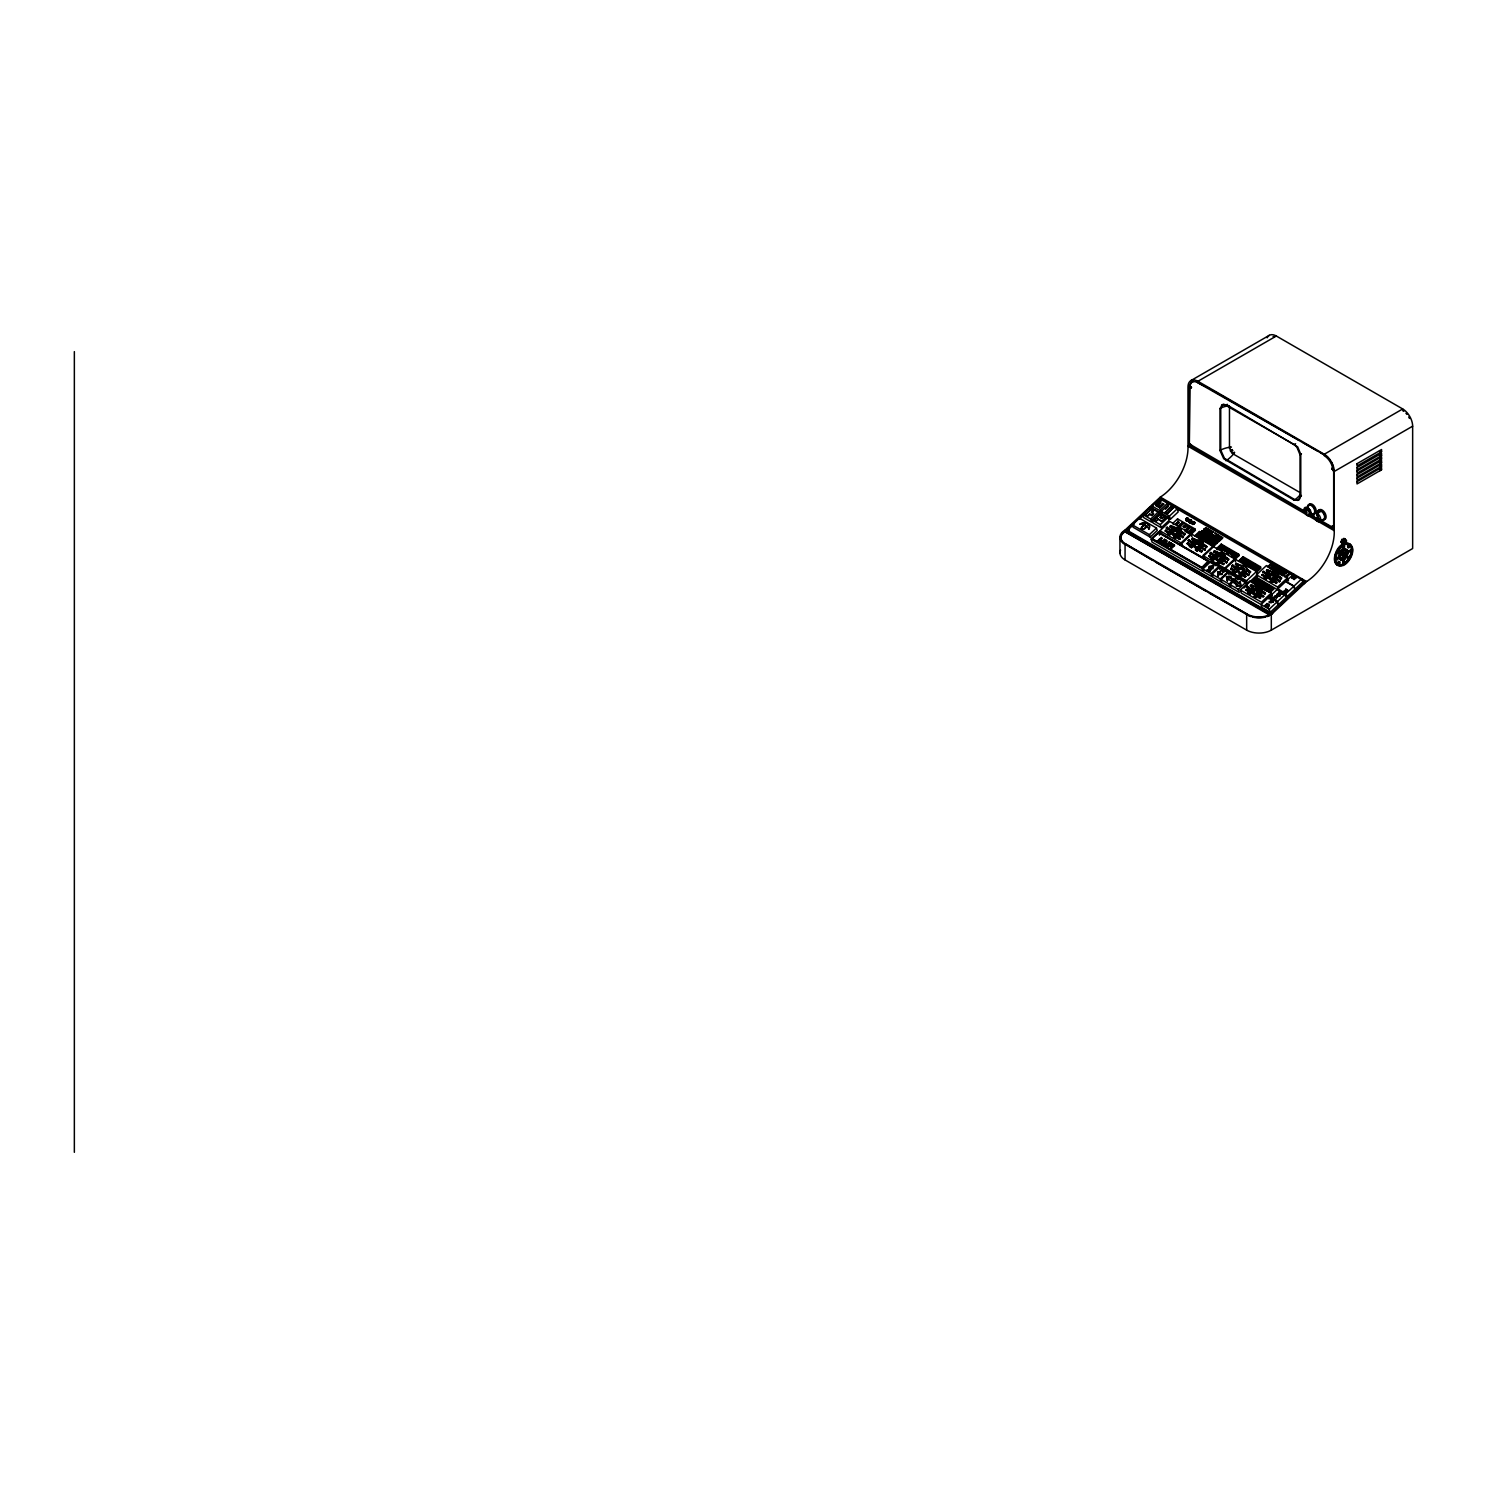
<?xml version="1.0" encoding="UTF-8"?>
<svg xmlns="http://www.w3.org/2000/svg" width="1487" height="1487" viewBox="0 0 1487 1487"><rect width="100%" height="100%" fill="white"/><g stroke="black" fill="none" stroke-linecap="round" stroke-linejoin="round"><path stroke-width="1.5" d="M1208.689 388.163L1197.927 382.791A12.212 7.063 60 0 0 1189.284 387.791L1189.284 445.487L1190.102 386.1A12.212 7.063 60 0 1 1193.41 381.397M1187.611 519.911C1188.373 518.294 1189.47 520.041 1188.187 519.075M1190.901 522.383C1187.239 522.699 1189.488 515.915 1185.938 519M1191.868 521.658C1190.232 517.495 1187.537 525.134 1191.515 522.086M1194.284 524.075C1192.351 524.428 1196.254 523.628 1193.782 521.751M1192.481 521.658L1193.745 523.443L1194.581 522.086L1191.831 521.993L1192.648 524.391L1191.905 522.29M1194.842 523.294L1194.284 521.918M1346.962 557.142C1349.285 558.666 1349.452 556.696 1347.241 556.547M1209.321 572.012L1207.295 570.841L1210.214 568.108L1208.857 566.473L1213.336 565.376L1212.927 568.833L1211.924 568.238L1209.321 572.012L1211.924 568.238M1218.039 571.77L1217.965 576.268L1218.039 571.77L1219.377 573.406L1221.961 569.633L1219.043 572.365M1190.065 386.639L1191.403 387.735L1189.749 386.341M1191.477 387.568L1190.065 386.769M1191.124 445.375L1189.749 444.037L1191.124 445.152M1318.263 517.197C1315.066 509.967 1318.411 521.565 1319.118 518.257M1333.542 469.483L1331.72 468.628L1333.003 468.238M1333.281 527.216L1331.832 526.714L1333.114 525.989M1181.273 533.275C1178.447 537.365 1182.035 529.781 1184.228 534.985L1185.102 534.168L1181.403 531.138A6.617 4.777 -17.7 0 0 1175.158 527.532L1170.752 525.599L1169.99 526.77L1172.946 528.48L1170.901 529.651L1167.165 527.197L1166.347 527.959L1170.157 530.45L1169.042 532.142L1165.975 530.078L1165.343 531.119L1168.67 533.034L1167.667 533.982L1169.563 535.078L1170.566 534.13A4.684 3.383 -17.7 0 1 1174.804 529.558A4.684 3.383 -17.7 0 1 1179.674 532.365A4.684 3.383 -17.7 0 1 1174.637 536.472L1173.633 537.42L1175.25 538.35L1176.143 537.067L1175.25 538.35M1203.169 545.915C1200.344 550.004 1203.931 542.42 1206.124 547.625L1206.998 546.807L1203.299 543.777A6.617 4.777 -17.7 0 0 1197.054 540.171L1192.648 538.238L1191.886 539.409L1194.842 541.119L1192.797 542.29L1189.042 539.837L1188.243 540.599L1192.054 543.09L1190.938 544.781L1187.871 542.718L1187.239 543.759L1191.459 547.718L1192.462 546.77A4.684 3.383 -17.7 0 1 1196.7 542.197A4.684 3.383 -17.7 0 1 1201.57 545.004A4.684 3.383 -17.7 0 1 1196.533 549.112L1195.529 550.06L1197.147 550.989L1198.039 549.707L1197.147 550.989M1203.336 544.707L1203.411 544.112A6.617 4.777 -17.7 0 0 1197.165 540.506L1192.648 538.238M1224.972 558.517C1222.165 562.606 1225.753 555.023 1227.927 560.227L1228.801 559.409L1225.121 556.361A6.617 4.777 -17.7 0 0 1218.875 552.755L1214.451 550.841L1213.689 551.993L1216.663 553.703L1214.619 554.874L1210.864 552.439L1210.158 553.536L1213.857 555.673L1213.113 556.473M1246.812 571.12C1244.006 575.209 1247.593 567.625 1249.768 572.83L1250.641 572.012L1246.961 568.982A6.617 4.777 -17.7 0 0 1240.716 565.376L1236.292 563.443L1235.53 564.614L1238.485 566.324L1236.459 567.495L1232.704 565.041L1231.887 565.803L1235.697 568.294L1234.582 569.986L1231.515 567.922L1230.883 568.945L1235.102 572.923L1236.106 571.975A4.684 3.383 -17.7 0 1 1240.344 567.402A4.684 3.383 -17.7 0 1 1245.214 570.209A4.684 3.383 -17.7 0 1 1240.177 574.317L1239.173 575.265L1240.79 576.194L1241.701 574.911L1240.79 576.194M1246.98 569.911L1247.054 569.317A6.617 4.777 -17.7 0 0 1240.809 565.711L1236.292 563.443M1261.664 592.514C1258.857 596.603 1262.444 589.019 1264.638 594.224L1265.493 593.406L1261.812 590.376A6.617 4.777 -17.7 0 0 1255.567 586.77L1251.143 584.837L1250.381 586.008L1253.355 587.718L1251.311 588.889L1247.556 586.436L1246.849 587.551L1250.567 589.688L1249.433 591.38C1248.541 588.703 1244.154 590.376 1246.478 589.67M1261.831 591.306L1261.924 590.711A6.617 4.777 -17.7 0 0 1255.679 587.105L1251.143 584.837M1272.816 581.529C1269.805 583.016 1275.084 579.781 1276.143 583.443L1276.887 582.755L1273.801 580.711L1275.772 579.502L1279.285 581.807L1280.103 581.064L1276.757 579.131L1277.723 577.049L1280.79 579.112L1281.664 578.294L1277.965 575.246A6.617 4.777 -17.7 0 0 1271.72 571.64L1267.314 569.725L1266.552 570.878L1267.314 569.725M1278.002 576.175L1278.076 575.599A6.617 4.777 -17.7 0 0 1271.831 571.993L1267.426 570.06M1127.202 530.822L1129.098 529.948M1128.986 529.781L1129.042 530.989M1159.674 500.45L1161.57 499.744M1161.7 500.32L1160.362 498.126L1126.458 529.855L1127.518 531.324M1270.567 613.592L1129.73 532.55M1272.575 613.462L1270.846 612.57M1303.17 582.346L1304.638 583.61M1222.444 404.78L1226.645 404.724L1297.686 446.862L1300.772 454.316L1300.772 496.249L1299.359 499.39L1294.118 500.115L1223.727 458.758L1219.972 450.487L1219.972 408.553L1223.188 404.352L1221.385 405.393M1222.611 404.594L1220.753 408.126L1220.753 450.041L1224.452 458.331L1294.88 499.651L1298.3 500.004M1298.857 499.744L1300.028 496.695L1300.028 454.762L1296.943 447.29L1294.118 444.52L1223.801 404.204M1140.994 528.405L1141.161 527.922M1145.771 525.952L1147.406 526.008L1145.882 526.417M1190.678 521.714L1188.912 520.654M1189.953 520.469L1189.08 521.9L1190.641 520.19M1189.879 522.792L1191.552 522.216L1191.161 520.078M1194.228 521.974L1192.239 523.424L1193.299 522.216M1347.445 556.026L1344.099 559.93L1341.014 560.339L1338.672 556.956C1343.876 540.989 1332.129 562.458 1342.965 549.354L1347.11 549.539L1348.412 552.476L1346.757 557.235M1346.869 556.528L1344.49 559.409L1341.293 559.855L1340.029 557.29L1341.125 553.424L1343.969 550.376L1346.832 550.023C1348.802 558.554 1346.664 548.09 1346.85 556.9M1343.709 562.16C1345.661 564.354 1340.679 559.577 1343.858 562.216M1346.832 550.023L1344.88 548.889L1346.051 551.565L1344.899 555.394L1342.073 558.238M1344.099 559.93L1343.114 559.372L1346.163 556.119L1347.426 551.9L1348.412 552.476M1144.154 525.562L1145.418 524.576M1345.01 541.937L1345.029 540.692M1188.578 519.093C1182.277 521.528 1191.384 520.208 1186.645 520.989M1191.347 521.268L1189.08 521.547L1189.488 520.022M1192.258 524.186L1191.849 522.532L1193.466 523.554L1192.425 521.993L1194.21 523.052L1193.968 522.049M1194.563 523.22L1193.949 521.565M1343.876 543.35L1342.891 543.926L1340.939 541.956L1341.925 539.428L1344.861 538.87L1345.196 543.09L1345.177 540.227M1342.891 543.926L1341.925 542.532L1344.861 538.87M1343.876 543.145L1342.129 542.402L1343.003 540.134M1218.95 563.592L1219.86 562.309L1218.95 563.592L1217.333 562.662L1218.355 561.714A4.684 3.383 -17.7 0 0 1223.392 557.606A4.684 3.383 -17.7 0 0 1218.504 554.781A4.684 3.383 -17.7 0 0 1214.266 559.354L1213.262 560.302L1209.043 556.342L1209.674 555.32L1212.741 557.365L1213.764 555.339L1210.046 553.201M1249.433 591.38L1250.455 589.335L1246.738 587.198M1261.794 574.874L1265.121 576.807L1264.229 578.09L1265.233 577.142L1261.794 574.874L1265.604 576.25L1266.608 574.224L1265.976 575.357M1191.031 387.94L1189.674 386.955M1348.226 546.565C1350.029 549.075 1345.363 543.722 1348.374 546.621M1127.239 530.617L1134.451 523.759M1345.196 543.09L1345.4 540.543M1141.198 528.424L1141.384 528.108M1185.715 518.982L1186.793 518.238M1186.682 520.06L1188.317 518.628L1186.626 520.32L1186.068 519.13C1192.035 519.279 1183.076 519.372 1188.057 518.535L1186.18 520.06C1185.864 518.777 1190.808 519.205 1187.109 518.164M1188.689 520.636L1190.455 519.614M1192.035 522.049L1192.834 523.628L1194.358 522.16M1192.072 522.569L1192.462 523.554L1194.619 522.513M1194.358 522.829L1194.024 521.825C1191.515 525.301 1191.719 520.45 1194.433 522.588M1304.861 582.16L1303.467 582.514L1305.196 581.752L1160.362 498.126M1339.229 562.811L1339.211 563.777L1339.192 562.588M1345.196 542.643C1345.493 537.829 1344.304 545.748 1342.891 542.792M1145.362 525.413L1144.079 525.004M1190.752 521.435L1191.291 520.283L1189.6 521.918L1189.21 520.562M1205.455 530.078L1205.511 527.643L1213.559 532.309L1205.511 527.643M1128.93 530.655L1127.481 529.818L1129.098 530.134M1189.061 521.045L1191.236 521.417M1189.135 521.268L1190.269 520.208M1192.128 522.904L1193.726 522.16M1190.771 521.788L1190.492 520.041L1189.842 521.956M1194.377 522.718L1193.132 523.034M1344.118 555.394L1342.631 555.283M1166.347 527.959L1170.046 530.097L1169.042 532.142M1188.243 540.599L1191.942 542.736L1190.938 544.781M1231.887 565.803L1235.585 567.941L1234.582 569.986M1148.782 529.242L1148.67 528.907A6.208 4.48 -17.7 0 0 1147.592 523.461A6.208 4.48 -17.7 0 0 1140.157 523.982L1140.269 524.335A6.208 4.48 -17.7 0 1 1147.704 523.814A6.208 4.48 -17.7 0 1 1148.782 529.242A2.955 2.138 -17.7 0 0 1146.83 527.327L1145.585 527.402A1.896 1.375 -17.7 0 1 1143.819 529.056L1141.18 529L1143.707 528.721A1.896 1.375 -17.7 0 0 1145.473 527.067L1146.719 526.974M1192.221 523.387L1193.671 521.937M1192.054 523.182L1193.968 521.881M1189.544 522.699L1188.856 520.896C1189.842 517.959 1193.633 521.918 1190.009 520.097L1191.403 520.692L1190.306 521.956L1189.265 520.673M1192.927 523.536L1194.433 522.383L1193.317 521.677L1194.005 523.257L1192.202 522.197L1192.834 523.628M1193.28 523.61L1194.433 522.42M1160.696 499.167L1159.563 500.097M1189.321 521.361L1190.176 520.06M1192.277 522.885L1193.373 522.197M1192.314 522.996L1194.154 522.346M1189.154 521.677L1191.031 520.171M1191.254 520.376L1189.172 522.29M1125.064 559.93L1125.064 544.316A17.435 10.056 0 0 1 1125.064 530.078L1160.325 497.086A40.948 23.643 -60 0 0 1187.983 446.23L1187.983 387.029A14.071 8.123 60 0 1 1197.927 381.285L1276.348 336.025L1402.706 408.962A14.071 8.123 60 0 1 1412.65 426.193L1412.65 548.536L1271.311 630.135A17.435 10.056 0 0 1 1246.664 630.135L1125.064 559.93A17.435 10.056 0 0 1 1120.547 550.209M1142.518 514.372L1150.287 507.086L1158.429 511.788L1150.659 519.075L1151.644 522.179L1143.503 517.476L1142.518 514.372L1150.659 519.075M1151.626 505.84L1159.767 510.543L1160.752 513.647L1152.611 508.944L1151.626 505.84L1159.414 498.573L1273.169 564.54L1271.98 563.554L1271.236 564.707L1272.091 563.908M1132.351 524.837L1139.432 518.22L1156.458 528.052L1157.239 530.469L1150.157 537.086L1133.131 527.253L1132.351 524.837L1149.395 534.669L1150.157 537.086M1139.525 519.019L1144.6 514.26M1149.655 509.521L1153.038 506.361M1151.347 509.186L1145.529 514.632L1151.347 509.186L1153.503 510.71L1151.551 512.513L1153.596 513.703L1151.644 515.524C1149.674 511.398 1145.306 518.982 1149.618 514.335M1162.555 503.331L1163.689 504.26L1159.786 507.903L1155.603 505.208L1159.507 501.565L1160.622 502.494L1157.704 505.227L1159.748 506.398L1162.667 503.665L1159.748 506.398M1155.715 505.543L1159.507 501.565M1157.704 505.227L1160.511 502.141M1151.551 512.513L1153.392 510.357M1151.644 515.524L1153.484 513.35L1151.44 512.179M1159.786 507.903L1163.577 503.907M1159.767 510.543L1167.555 503.275L1168.54 506.379L1165.436 509.279M1152.128 519.93L1159.897 512.643L1168.057 517.346L1169.042 520.45L1161.254 527.736L1153.113 523.034L1152.128 519.93L1160.269 524.632L1161.254 527.736M1170.399 519.223L1169.414 516.119L1177.184 508.833L1178.187 511.937L1170.399 519.223L1162.258 514.521L1161.273 511.416L1169.042 504.13M1159.953 514.149L1154.228 519.948L1159.953 514.149L1162.091 515.673L1160.157 517.476L1162.183 518.666L1164.024 516.491L1162.183 518.666M1158.094 518.963L1156.254 521.119L1158.094 518.963L1162.276 521.658L1166.161 518.015L1164.024 516.491M1160.157 517.476L1161.979 515.32M1165.288 512.272L1171.124 506.807L1173.169 507.978L1167.444 513.777L1165.288 512.272L1167.444 513.777M1165.399 512.606L1171.124 506.807M1167.332 513.443L1173.169 507.978M1162.165 521.305L1166.068 517.662M1149.395 534.669L1156.458 528.052M1160.269 524.632L1168.057 517.346M1151.105 539.019L1158.522 532.067L1209.247 561.361L1201.831 568.313L1202.816 571.417L1152.09 542.123L1151.105 539.019L1201.831 568.313M1160.919 533.87L1159.934 530.766L1169.823 521.491L1190.938 533.684L1191.923 536.788M1201.812 567.699L1208.336 561.138L1201.812 567.699L1151.812 538.536L1158.429 532.346L1216.143 565.748M1151.923 538.889L1158.54 532.681L1208.429 561.491M1166.459 528.313L1167.165 527.197M1194.953 528.944L1190.343 533.238L1190.79 534.632L1195.381 530.32L1194.953 528.944L1177.555 518.889L1172.946 523.201L1173.392 524.576M1165.343 531.119L1165.975 530.078M1169.99 526.77L1170.752 525.599M1159.47 542.29L1160.306 540.599L1158.745 541.844L1157.778 540.729L1159.544 539.075L1161.998 541.045L1159.544 539.075M1160.436 538.238L1161.403 539.372L1161.328 537.42L1162.276 538.536M1175.697 523.926L1178.001 521.77L1179.079 522.402L1176.905 524.892L1175.697 523.926L1176.905 524.892M1175.808 524.26L1178.001 521.77M1158.001 541.417L1159.767 539.762M1158.745 541.844L1160.306 540.599M1176.793 524.539L1179.079 522.402M1167.667 533.982L1168.559 532.681L1165.232 530.766M1159.99 542.03L1161.775 540.357M1178.968 525.803L1182.407 522.569L1183.503 523.201L1180.158 526.77L1178.968 525.803L1180.158 526.77M1164.972 541.156L1166.031 540.153C1168.15 544.372 1162.667 539.837 1161.979 543.722L1161.012 542.606L1164.544 539.298L1165.511 540.413L1164.451 541.417M1169.563 535.078L1170.455 533.777A4.684 3.383 -17.7 0 1 1174.693 529.205A4.684 3.383 -17.7 0 1 1179.563 532.03A4.684 3.383 -17.7 0 1 1174.526 536.138L1173.633 537.42M1179.079 526.138L1182.407 522.569M1161.235 543.294L1165.288 539.725M1180.046 526.435L1183.503 523.201M1186.422 520.952L1186.143 519.874L1188.392 518.889M1165.009 542.235L1166.775 540.58M1163.726 544.168L1165.492 542.513C1167.425 545.32 1161.143 545.636 1165.492 542.513M1183.373 526.602L1185.678 524.465L1186.756 525.078L1184.563 527.588L1183.373 526.602L1184.563 527.588M1164.451 544.595L1166.236 542.941M1183.485 526.956L1185.678 524.465M1184.47 527.234L1186.756 525.078M1166.663 546.435L1168.224 544.093L1166.663 546.435L1165.715 545.32L1169.247 542.012L1169.879 544.558L1168.931 543.443L1169.99 542.439M1165.938 546.008L1169.247 542.012M1167.183 546.175L1168.819 545.785L1168.15 547.29L1167.183 546.175L1168.15 547.29M1169.674 543.87L1170.734 542.867L1171.682 543.982L1170.734 542.867M1185.492 529.576L1187.146 529.651L1185.492 529.576L1186.682 530.543M1186.645 528.498L1188.931 526.342L1190.028 526.974L1187.834 529.465L1186.645 528.498L1187.834 529.465M1167.407 546.863L1168.819 545.785M1168.447 544.781L1169.916 545.636L1171.477 543.294M1186.756 528.833L1188.931 526.342M1173.671 544.577L1174.618 545.692L1170.343 548.573L1172.128 546.919L1170.418 545.376L1172.184 543.722L1173.15 544.837L1172.091 545.822L1173.894 545.264L1172.834 546.249M1187.723 529.112L1190.028 526.974M1170.641 546.064L1172.927 544.149M1170.343 548.573L1171.905 546.231L1170.418 545.376M1179.581 539.335L1180.213 538.294L1179.581 539.335L1176.254 537.42M1184.228 534.985L1184.99 533.833L1181.44 532.067M1188.745 531.454L1191.05 529.298L1192.128 529.93L1189.953 532.42L1188.745 531.454L1189.953 532.42M1191.626 528.759L1193.392 529.205L1191.738 529.112L1192.202 528.22M1171.087 549L1174.414 545.004M1182.723 537.699L1183.429 536.603L1182.723 537.699C1181.347 532.848 1174.507 538.591 1179.321 535.729M1188.856 531.788L1191.05 529.298M1189.842 532.086L1192.128 529.93M1182.016 546.045L1181.031 542.941L1190.938 533.684M1188.355 540.952L1189.042 539.837M1194.842 535.84L1199.433 531.528L1216.849 541.584L1217.277 542.959L1212.686 547.272M1187.239 543.759L1187.871 542.718M1197.165 536.584L1198.206 535.171L1197.165 536.584L1195.957 535.617L1198.262 533.461C1199.526 536.51 1202.648 531.826 1199.897 534.409M1196.068 535.952L1198.262 533.461M1201.589 533.684L1201.645 531.268L1209.712 535.915L1209.898 537.978M1204.228 528.852L1204.154 531.287L1204.228 528.852L1212.277 533.498L1212.5 535.543M1198.782 537.532L1202.239 534.298L1198.782 537.532L1198.206 535.171M1197.704 536.9L1198.745 535.487M1189.544 546.621L1190.455 545.32L1187.128 543.406M1199.879 538.164L1203.206 534.595L1199.879 538.164L1202.555 537.681L1201.515 539.093L1202.593 539.725L1204.898 537.569L1203.15 536.287L1204.303 535.208L1203.262 536.64L1204.898 537.569M1191.459 547.718L1192.351 546.417A4.684 3.383 -17.7 0 1 1196.589 541.844A4.684 3.383 -17.7 0 1 1201.459 544.67A4.684 3.383 -17.7 0 1 1196.422 548.777L1195.529 550.06M1200.957 538.777L1202.555 537.681M1202.593 539.725L1204.786 537.235M1208.652 537.718L1209.842 538.703L1206.403 541.919L1204.73 538.926L1207.016 536.788C1207.983 540.06 1208.857 536.974 1207.611 539.149M1204.842 539.279L1207.016 536.788M1207.072 538.833L1208.113 537.42M1209.712 535.915L1201.013 531.863M1210.994 534.707L1202.295 530.655L1210.994 534.707L1211.161 536.77M1212.277 533.498L1203.578 529.446M1205.306 541.305L1206.347 539.874L1204.73 538.926M1210.957 536.64L1210.901 539.075L1210.957 536.64L1219.043 541.305M1212.184 537.866L1212.24 535.432L1220.344 540.097M1206.403 541.919L1209.749 538.35M1208.039 542.867L1206.831 541.9L1210.288 538.666L1211.552 541.417L1210.399 542.495C1209.154 539.893 1206.608 544.446 1209.191 541.788M1206.942 542.235L1210.288 538.666M1210.325 540.71L1211.366 539.298M1210.399 542.495L1211.44 541.082L1210.232 540.376M1211.292 544.744L1212.909 542.792L1210.753 544.428L1209.563 543.461L1212.425 540.766L1215.251 542.699L1212.388 545.376L1211.18 544.409L1212.388 545.376M1201.477 551.974L1202.109 550.933L1201.477 551.974L1198.15 550.06M1206.124 547.625L1206.886 546.472L1203.225 544.354M1209.674 543.814L1212.425 540.766M1210.753 544.428L1212.909 542.792M1204.619 550.339L1205.325 549.242L1204.619 550.339C1203.243 545.487 1196.403 551.231 1201.217 548.368M1212.277 545.041L1215.251 542.699M1212.24 545.878L1216.849 541.584M1204.619 559.093L1203.634 555.989L1213.541 546.733L1234.638 558.908L1235.623 562.012M1210.158 553.536L1210.864 552.439M1221.255 544.13L1216.663 548.424L1217.091 549.818L1221.701 545.506L1221.255 544.13L1238.652 554.186L1239.099 555.562L1234.489 559.855L1234.061 558.48L1238.652 554.186M1209.043 556.342L1209.674 555.32M1213.689 551.993L1214.451 550.841M1218.968 549.186L1220.009 547.755L1218.968 549.186L1217.779 548.201L1220.065 546.064C1221.347 549.112 1224.47 544.409 1221.701 546.993M1217.89 548.554L1220.065 546.064M1223.95 546.547L1221.756 549.056L1223.95 546.547L1222.853 545.915M1211.366 559.205L1212.258 557.922L1208.95 556.008M1222.24 551.064L1223.281 549.651L1222.24 551.064L1221.031 550.097L1224.489 546.863C1225.455 550.153 1226.31 547.049 1225.084 549.223M1221.143 550.432L1224.489 546.863M1224.526 548.907L1225.567 547.495M1202.946 568.945L1211.087 573.647L1212.072 576.752L1203.931 572.049L1202.946 568.945L1210.715 561.658L1218.857 566.361L1219.842 569.465M1213.262 560.302L1214.173 559.019A4.684 3.383 -17.7 0 1 1218.411 554.447A4.684 3.383 -17.7 0 1 1223.281 557.253A4.684 3.383 -17.7 0 1 1218.243 561.361L1217.333 562.662M1227.203 548.443L1225.009 550.933L1227.203 548.443L1226.124 547.811M1225.994 551.212L1228.299 549.056L1229.377 549.688L1228.336 551.119L1229.972 552.049L1227.667 554.205L1226.478 553.238L1227.63 552.16L1225.994 551.212L1227.742 552.495L1226.589 553.573M1226.106 551.565L1228.299 549.056M1207.295 570.841L1209.879 567.067M1228.336 551.119L1229.377 549.688M1227.667 554.205L1229.861 551.714L1228.225 550.766M1233.188 551.881L1234.377 552.867L1232.091 555.004L1229.359 553.443L1231.552 550.952C1232.519 554.223 1233.392 551.138 1232.147 553.313M1229.359 553.443L1231.552 550.952M1231.608 552.997L1232.649 551.584M1211.087 573.647L1218.857 566.361M1232.091 555.004L1234.266 552.513M1232.574 557.03L1233.615 555.618L1232.574 557.03L1231.366 556.064L1234.823 552.829C1235.79 556.119 1236.645 553.015 1235.418 555.19M1212.109 574.242L1220.251 578.945L1221.236 582.049L1213.095 577.346L1212.109 574.242L1219.879 566.956L1228.039 571.659L1229.024 574.763M1231.478 556.398L1234.823 552.829M1223.299 564.558L1223.913 563.536L1223.299 564.558L1219.972 562.644M1227.927 560.227L1228.69 559.056L1225.139 557.29M1234.861 554.874L1235.901 553.461M1226.422 562.922L1227.128 561.826L1226.422 562.922C1225.065 558.09 1218.225 563.815 1223.039 560.971M1233.002 556.993L1235.065 557.16L1233.002 556.993L1234.191 557.978M1234.08 557.625L1235.065 557.16M1237.537 554.409L1235.344 556.9L1237.537 554.409L1236.44 553.777M1225.734 571.287L1224.73 568.183L1234.638 558.908M1226.459 571.696L1225.474 568.592L1235.381 559.335L1256.478 571.51L1257.463 574.633L1247.574 583.889L1230.307 573.926M1221.422 574.577L1224.005 570.804L1221.961 569.633M1231.998 566.157L1232.704 565.041M1238.504 561.045L1243.095 556.733L1260.493 566.789L1260.939 568.164L1256.329 572.476L1255.902 571.082L1260.493 566.789M1220.251 578.945L1228.039 571.659M1230.883 568.945L1231.515 567.922M1240.809 561.789L1239.619 560.822L1243.058 557.588L1244.266 558.554L1243.113 559.632C1248.169 561.38 1237.742 561.584 1241.961 560.711M1239.73 561.157L1243.058 557.588M1221.031 579.391L1229.173 584.094L1230.158 587.198L1222.017 582.495L1221.031 579.391L1228.82 572.105L1236.961 576.807L1237.946 579.911M1243.113 559.632L1244.154 558.22M1244.693 558.536L1243.931 559.688L1244.693 558.536C1248.764 559.651 1240.009 562.551 1244.08 563.666L1245.214 562.606L1246.849 563.536L1249.154 561.398L1247.946 560.413L1246.924 561.844L1247.946 560.413M1246.924 561.844L1245.288 560.896L1245.771 559.168M1233.206 571.826L1234.098 570.525L1230.771 568.61M1242.983 563.053L1245.288 560.896M1244.08 563.666L1245.121 562.253L1246.849 563.536M1227.054 579.93L1228.02 579.019L1231.069 580.785L1233.02 578.963L1229.972 577.198L1230.939 576.287L1226.459 576.64L1227.388 580.952L1228.02 579.019M1235.102 572.923L1236.106 571.975M1245.697 564.614L1246.571 563.815L1244.619 563.982L1245.362 562.829M1244.619 563.982L1245.121 562.253M1233.02 578.963L1233.355 579.986L1230.288 578.22L1231.273 577.328L1226.775 577.662L1226.459 576.64M1246.738 563.201L1249.043 561.045M1247.333 565.562L1246.143 564.577L1248.429 562.439L1251.162 564.001L1248.968 566.491C1248.002 563.22 1247.128 566.305 1248.374 564.131M1248.727 562.16L1249.582 561.361C1252.872 563.164 1246.831 563.22 1249.582 561.361M1246.255 564.93L1248.429 562.439M1247.872 565.878L1248.913 564.447M1229.173 584.094L1236.961 576.807M1239.173 575.265L1240.177 574.317M1248.968 566.491L1251.162 564.001M1230.121 584.633L1238.262 589.335L1239.247 592.439L1231.106 587.737L1230.121 584.633L1237.909 577.365L1246.05 582.068L1247.035 585.172L1243.931 588.071M1250.604 567.439L1251.645 566.027L1250.604 567.439L1249.396 566.473L1251.701 564.317L1258.076 567.848L1258.95 567.049L1257.742 566.064L1256.998 567.216L1257.742 566.064M1249.508 566.807L1251.701 564.317M1234.061 582.495L1237.11 584.261L1236.459 586.213L1237.444 585.302L1234.061 582.495L1235.994 580.673L1239.377 583.48L1240.028 581.529L1239.061 582.439M1252.221 568.387L1254.526 566.231L1252.221 568.387L1251.645 566.027M1253.615 564.986L1254.489 564.186C1257.76 565.989 1251.719 566.045 1254.489 564.186M1234.377 583.536L1235.994 580.673M1251.143 567.755L1252.184 566.343M1253.857 569.317C1250.493 567.811 1256.757 564.521 1257.798 568.108L1255.493 570.264C1255.344 565.636 1253.262 570.822 1255.474 567.365M1255.251 565.934L1256.106 565.134C1259.396 566.937 1253.355 566.993 1256.106 565.134M1252.779 568.703L1255.065 566.547M1245.121 577.179L1245.753 576.138L1245.121 577.179L1241.812 575.265M1249.768 572.83L1250.53 571.677L1246.868 569.558M1248.262 575.543L1248.968 574.447L1248.262 575.543C1246.905 570.692 1240.046 576.417 1244.879 573.573M1254.415 569.633L1256.013 567.681M1255.493 570.264L1257.798 568.108M1258.076 567.848L1258.838 566.696M1247.574 583.889L1246.571 580.785L1256.478 571.51M1238.262 589.335L1246.05 582.068M1270.233 612.328L1262.073 607.625L1261.088 604.521L1268.876 597.235L1277.017 601.938L1278.002 605.042L1270.233 612.328L1269.229 609.224L1241.31 593.109L1240.325 590.004L1250.232 580.729L1271.329 592.923L1272.314 596.027L1269.024 599.112M1277.147 589.54L1269.378 596.807L1277.519 601.51L1278.504 604.614L1286.292 597.346L1285.307 594.242L1257.482 577.978L1256.496 574.874L1266.385 565.599L1287.5 577.792L1288.486 580.897M1270.549 592.105L1273.597 589.242L1273.169 587.867L1255.772 577.811L1251.162 582.123L1266.645 591.045M1255.158 578.517L1251.812 582.086L1255.158 578.517C1257.333 579.112 1253.188 581.882 1256.366 579.502L1255.772 577.811M1267.407 567.012L1272.017 562.699L1289.415 572.755L1289.861 574.131L1286.794 577.012M1253.597 581.101C1250.548 584.279 1255.493 578.796 1255.79 582.848M1254.861 580.358L1255.902 578.945M1263.708 571.324L1263.021 572.421L1263.708 571.324C1264.805 576.064 1272.76 570.859 1267.352 573.424M1270.827 564.632C1266.236 570.395 1270.456 562.755 1272.463 565.58L1273.616 564.502L1274.805 565.469L1271.366 568.703L1270.158 567.737M1246.849 587.551L1247.556 586.436M1255.214 580.581L1256.255 579.149C1256.515 582.514 1257.705 578.722 1256.329 581.213M1255.957 581.008L1256.998 579.577M1271.311 566.659L1270.27 568.071M1273.616 564.502L1272.575 565.915L1273.076 564.186M1254.173 583.22C1255.047 580.45 1253.745 585.952 1258.225 585.785L1260.511 583.629L1258.188 581.993L1259.34 580.934L1255.158 583.722L1258.597 580.506M1258.114 580.227C1249.043 586.993 1260.902 581.603 1257.37 579.8M1274.694 565.134L1271.366 568.703M1274.024 568.22L1274.619 570.58L1276.924 568.443L1275.288 567.495L1276.329 566.064L1275.251 565.45L1271.794 568.666L1273.002 569.651L1274.024 568.22L1273.002 569.651M1271.905 569.019L1275.251 565.45M1257.035 583.071L1256.273 584.372M1260.511 583.629L1258.299 582.346L1259.34 580.934M1275.288 567.495L1276.329 566.064M1248.058 593.22L1248.968 591.919L1248.058 593.22L1249.954 594.317L1250.976 593.369A4.684 3.383 -17.7 0 1 1255.214 588.796A4.684 3.383 -17.7 0 1 1260.084 591.603A4.684 3.383 -17.7 0 1 1255.047 595.711L1254.024 596.659L1255.66 597.588L1256.552 596.306L1255.66 597.588M1258.151 583.722L1257.37 585.004M1276.868 566.38L1276.125 567.532L1276.868 566.38L1278.076 567.365L1277.203 568.164L1275.177 567.142M1273.541 569.949L1274.582 568.536M1260.418 583.276L1258.225 585.785M1277.203 568.164L1277.965 567.012M1249.954 594.317L1250.864 593.016A4.684 3.383 -17.7 0 1 1255.102 588.443A4.684 3.383 -17.7 0 1 1259.972 591.268A4.684 3.383 -17.7 0 1 1254.935 595.376L1254.024 596.659M1267.017 577.904L1266.125 579.187L1267.128 578.239A4.684 3.383 -17.7 0 1 1271.366 573.666A4.684 3.383 -17.7 0 1 1276.236 576.491A4.684 3.383 -17.7 0 1 1271.199 580.599L1270.195 581.547L1271.088 580.246A4.684 3.383 -17.7 0 0 1276.125 576.138A4.684 3.383 -17.7 0 0 1271.255 573.331A4.684 3.383 -17.7 0 0 1267.017 577.904L1267.128 578.239M1262.407 582.978C1255.251 591.268 1260.567 580.804 1263.132 583.406L1261.998 584.484L1264.099 585.413M1279.043 571.398L1281.218 568.889L1279.043 571.398L1275.92 569.744L1275.065 570.562L1276.255 571.528L1277.017 570.376L1276.255 571.528M1278.504 567.328L1276.311 569.818L1278.504 567.328C1279.471 570.599 1280.344 567.514 1279.099 569.688M1275.177 570.896L1275.92 569.744M1260.734 585.209L1260.065 586.845M1261.998 584.484L1263.132 583.406M1278.56 569.372L1279.601 567.96M1262.203 586.064C1260.14 587.662 1262.333 585.079 1261.905 587.904L1265.214 584.819L1264.359 584.056L1263.597 585.209L1264.359 584.056M1265.102 584.465L1261.905 587.904M1265.902 585.004C1258.764 593.294 1264.062 582.848 1266.645 585.432L1265.865 586.714M1264.229 587.235C1262.593 587.607 1266.106 589.633 1265.716 588.09M1265.493 586.51L1266.645 585.432M1281.106 572.309C1276.98 573.331 1289.526 575.506 1285.567 571.417L1284.545 572.83L1285.567 571.417M1282.37 571.566L1283.95 570.469L1282.909 571.882M1268.132 586.287C1265.4 589.131 1267.24 584.224 1268.857 586.714L1265.418 589.93L1264.563 589.168M1266.608 587.142L1267.017 585.636M1266.98 587.365L1268.021 585.934M1265.307 589.595L1268.857 586.714M1284.545 572.83L1285.028 571.101L1280.14 568.276M1283.987 572.514L1285.028 571.101M1269.247 586.919C1262.091 595.228 1267.407 584.763 1269.972 587.346L1268.839 588.424L1269.972 587.346M1269.154 590.358L1267.575 589.149L1266.534 590.581L1267.742 589.465L1269.154 590.358L1267.723 591.045M1268.727 591.845L1272.091 588.294L1268.727 591.845L1266.998 590.618L1267.575 589.149M1284.359 574.186L1286.664 572.03M1269.935 589.075L1271.348 587.867L1270.307 589.28M1260.604 597.532C1259.582 599.949 1261.627 595.636 1257.649 595.822L1259.619 594.633C1260.567 597.551 1265.586 595.804 1263.021 596.584M1264.638 594.224L1265.381 593.071L1261.719 590.952M1276.143 583.443L1276.775 582.421L1273.801 580.711M1277.891 575.822L1281.552 577.941L1280.79 579.112M1276.757 579.131L1279.991 580.711L1279.285 581.807M1268.578 592.161L1273.169 587.867M1284.824 577.049L1289.415 572.755M1271.329 592.923L1261.441 602.179L1240.325 590.004M1278.578 590.172L1277.593 587.049L1287.5 577.792M1293.653 574.075L1285.883 581.343L1294.025 586.045L1295.01 589.149L1302.779 581.882L1301.794 578.778L1294.025 586.045M1291.757 577.384L1293.709 575.562L1296.069 577.774L1294.118 579.595L1291.757 577.384L1292.091 578.424L1293.709 575.562M1267.482 607.588L1265.121 605.376L1267.054 603.555L1269.099 604.726L1267.482 607.588L1269.433 605.767L1267.054 603.555M1271.273 600.952L1269.34 602.774L1270.957 599.912L1273.318 602.123L1270.957 599.912M1274.861 596.306L1273.244 599.149L1272.909 598.127L1274.861 596.306L1276.905 597.477L1275.288 600.339M1277.296 594.019L1275.679 596.882L1277.296 594.019L1280.14 595.785L1277.779 593.573L1279.731 591.752L1282.091 593.964M1293.783 578.555L1295.735 576.733M1265.456 606.399L1267.389 604.596M1272.984 601.083L1271.05 602.904L1269.006 601.733M1279.824 594.744L1281.757 592.923M1286.199 590.116L1284.248 591.938L1285.865 589.094L1288.225 591.306L1285.865 589.094M1287.891 590.265L1285.958 592.086L1283.913 590.915M1269.229 609.224L1277.017 601.938M1277.519 601.51L1285.307 594.242M1285.995 593.592L1293.783 586.306L1285.623 581.603L1277.853 588.889L1285.995 593.592L1286.98 596.696L1294.768 589.41L1293.783 586.306M1305.196 581.752L1271.292 613.48L1126.458 529.855M1197.927 381.285L1324.285 454.241A14.071 8.123 60 0 1 1334.229 471.472L1334.229 530.673A40.948 23.643 -60 0 1 1306.59 581.529L1271.311 614.521A17.435 10.056 0 0 1 1246.664 614.521L1125.064 544.316M1267.891 591.082L1269.043 590.004M1191.291 522.439L1190.12 522.457M1259.619 594.633L1257.649 595.822M1340.549 555.413L1339.583 557.123L1341.014 560.339M1186.106 518.461L1187.481 517.978M1186.589 518.628L1187.165 520.338M1267.277 616.547A16.58 9.573 0 0 0 1269.08 615.86L1270.065 614.503L1124.246 531.379A16.58 9.573 0 0 0 1125.696 543.982L1151.607 559.781M1125.101 530.803L1124.246 532.234A16.58 9.573 0 0 0 1125.696 544.837M1186.57 519.483L1188.485 519.335L1187.407 518.907M1192.964 524.465L1193.857 523.982M1297.556 500.468L1299.359 499.39M1300.028 496.695L1300.772 496.249A19.405 12.063 4.2 0 0 1301.46 495.766M1294.118 500.115L1294.88 499.651A19.405 12.063 -64.2 0 0 1300.586 494.26M1300.028 454.762L1300.772 454.316A19.405 10.26 -3.8 0 0 1301.46 453.851M1225.883 460.728L1226.645 460.264A19.405 10.26 -56.2 0 0 1234.638 452.531L1232.333 453.405L1229.47 448.126L1229.47 406.75M1344.044 543.536C1334.638 546.287 1328.634 568.462 1343.021 565.562C1351.125 562.421 1358.616 544.632 1346.293 542.904M1190.883 380.598L1269.303 335.318M1229.47 448.126L1231.44 446.992M1230.251 450.691L1232.203 449.557M1230.53 451.212L1232.481 450.078M1230.846 451.713L1232.797 450.58M1232.333 453.405L1234.303 452.271M1324.285 454.241L1402.706 408.962M1197.927 382.791L1325.029 455.319A12.212 7.063 60 0 1 1328.337 457.996M1331.72 468.851L1333.003 469.873M1333.672 527.978L1333.672 470.282M1334.229 471.472L1412.65 426.193M1356.943 463.74L1381.572 449.52L1381.572 451.788L1357.018 465.97L1357.018 463.702M1356.943 467.569L1381.572 453.349L1381.572 455.617L1357.018 469.799L1357.018 467.531M1356.943 471.007L1381.572 456.788L1381.572 459.055L1357.018 473.238L1357.018 470.97M1356.943 474.743L1381.572 460.505L1381.572 462.792L1357.018 476.955L1357.018 474.688M1356.943 478.238L1381.572 464.018L1381.572 466.286L1357.018 480.468L1357.018 478.201M1356.943 481.714L1381.572 467.494L1381.572 469.762L1357.018 483.944L1357.018 481.676M1305.995 511.249L1305.01 512.383L1305.995 511.249A3.773 2.175 60 0 1 1306.329 507.978A3.773 2.175 60 0 1 1309.248 508.777M1306.776 512.272L1305.79 512.848L1306.776 511.714M1309.731 515.115L1309.917 513.517A2.677 1.543 60 0 0 1308.69 509.446A2.677 1.543 60 0 0 1306.515 510.84M1308.95 514.651L1309.917 513.517M1315.567 512.996L1317.278 513.461A4.833 2.788 60 0 1 1320.568 520.32L1320.233 521.082A4.833 2.788 60 0 1 1314.322 517.662L1313.969 516.509A4.833 2.788 60 0 1 1315.567 512.996L1319.489 510.729L1321.199 511.193A4.833 2.788 60 0 1 1324.508 516.008A4.833 2.788 60 0 1 1322.91 519.539M1317.278 513.461L1321.199 511.193M1341.925 543.35L1343.876 542.216M1172.946 528.48L1170.901 529.651M1190.492 520.041L1191.031 521.621L1189.396 521.64M1194.842 541.119L1192.797 542.29M1216.663 553.703L1214.619 554.874M1238.485 566.324L1236.459 567.495M1253.355 587.718L1251.311 588.889M1219.972 450.487L1220.753 450.041A19.405 10.26 -3.8 0 1 1230.381 447.122M1294.118 444.52L1294.88 444.111A19.405 10.26 -56.2 0 1 1295.623 443.739M1219.972 408.553L1220.753 408.126A19.405 12.063 4.2 0 1 1229.303 405.747M1225.883 405.133L1226.645 404.724A19.405 12.063 -64.2 0 1 1227.426 404.352M1381.572 451.788L1379.862 452.699L1379.601 450.654M1381.572 455.617L1379.862 456.528L1379.601 454.483M1381.572 459.055L1379.862 459.948L1379.601 457.922M1381.572 462.792L1379.862 463.684L1379.601 461.658M1381.572 466.286L1379.862 467.197L1379.601 465.152M1381.572 469.762L1379.862 470.673L1379.601 468.628M1270.065 614.503L1269.08 615.005A16.58 9.573 0 0 1 1247.258 614.168L1125.696 543.982M1127.704 530.078L1128.93 530.004M1186.57 518.814L1187.778 520.153M1343.597 553.573L1344.564 553.852M1347.538 556.287C1347.761 561.268 1351.497 554.577 1346.962 557.495M1273.913 581.045L1275.772 579.502M1193.299 523.461L1194.247 522.625L1193.187 522.457M1345.307 540.432L1344.211 543.666M1191.143 445.58L1190.028 445.059M1170.864 525.952L1175.269 527.866A6.617 4.777 -17.7 0 1 1181.514 531.472M1214.563 551.194L1218.987 553.108A6.617 4.777 -17.7 0 1 1225.232 556.714M1187.332 518.684L1186.013 519.353L1186.57 521.063M1189.935 520.413L1191.087 520.58M1217.63 575.227L1222.11 574.131L1221.087 573.536M1187.574 519.112L1186.738 518.554L1188.262 518.684M1347.11 549.539L1343.597 550.004L1343.133 552.402M1345.865 551.491C1343.765 555.041 1346.999 549.67 1348.021 552.699M1236.143 585.172L1241.143 585.116L1240.028 581.529M1236.459 586.213L1239.805 586.175M1192.574 523.517L1191.979 522.922M1349.285 543.591C1339.713 543.257 1331.664 557.179 1337.11 565.172M1337.78 565.506C1347.352 565.841 1355.4 551.919 1349.973 543.926M1332.073 468.201L1333.17 469.464M1127.629 531.063L1128.875 531.175L1127.09 530.487M1190.697 519.837L1191.57 520.654L1190.325 520.041M1161.403 499.613L1159.953 499.428L1161.514 500.617M1318.263 513.907L1317.278 514.483L1318.263 516.175M1333.114 527.625L1318.746 519.335M1212.704 390.468L1298.95 440.264M1302.965 442.587L1316.999 450.691M1321.014 453.015L1325.029 455.319M1190.028 386.397L1191.496 387.233M1332.092 468.405L1333.542 469.26M1232.667 453.665L1300.419 492.773M1190.028 444.093L1191.496 444.929M1332.185 526.175L1333.635 527.011M1190.028 444.316L1304.768 511.268M1333.635 527.234L1332.185 526.379L1332.724 527.42M1309.917 514.093L1314.75 517.03M1189.284 445.487L1306.999 513.443M1310.976 515.747L1332.928 528.405M1187.983 446.23L1334.229 530.673M1345.847 540.264L1343.876 538.294M1341.925 539.428L1342.891 540.004M1340.939 541.956L1341.925 542.532M1342.965 549.354L1343.951 549.93L1340.846 553.276L1339.638 557.532L1338.672 556.956M1343.969 550.376L1341.999 549.242L1339.155 552.29L1341.125 553.424M1346.163 556.119L1347.148 556.677M1338.077 556.157L1340.029 557.29M1339.322 558.722L1341.293 559.855M1160.325 497.086L1306.59 581.529M1288.801 573.127L1294.805 576.584M1273.727 564.856L1274.805 565.469M1275.344 565.785L1276.441 566.417M1276.98 566.733L1278.076 567.365M1278.616 567.681L1279.712 568.294M1280.177 568.554L1285.14 571.436M1285.679 571.751L1286.775 572.383M1294.025 576.603L1296.069 577.774M1161.328 500.784L1159.767 499.595M1271.125 564.372L1272.203 564.986M1276.013 567.198L1277.091 567.811M1171.236 507.141L1173.28 508.331M1270.939 564.986L1272.575 565.915M1159.6 501.9L1160.622 502.494M1162.667 503.665L1163.689 504.26M1222.258 538.294L1214.823 533.015L1222.909 537.699L1218.411 541.919L1210.306 537.235M1276.199 569.484L1278.932 571.045M1281.218 572.644L1284.471 574.54M1189.712 520.208L1191.347 521.175M1221.626 538.907L1212.89 534.837L1220.976 539.502M1276.032 570.097L1277.11 570.729M1215.009 535.357L1221.496 539.093M1191.031 521.621L1189.061 520.785L1189.358 521.863M1216.366 536.398L1221.236 539.186M1188.968 521.026L1190.343 521.193M1269.34 568.127L1282.891 575.934M1213.466 536.658L1218.318 539.465M1157.592 504.874L1159.637 506.063M1211.608 536.026L1219.693 540.71M1214.024 538.48L1217.277 540.339M1155.603 505.208L1159.674 507.55M1204.489 533.424L1209.321 536.212M1206.663 536.119L1201.831 533.313L1201.645 531.268M1212.779 539.614L1217.63 542.42M1266.441 570.543L1269.508 572.588M1201.031 533.331L1206.422 536.491M1182.518 522.922L1183.615 523.554M1185.715 524.744L1195.381 530.32M1205.678 536.268L1199.433 531.528M1207.128 537.123L1208.225 537.755M1208.764 538.071L1209.842 538.703M1210.399 539.019L1217.277 542.959M1221.701 545.506L1239.099 555.562M1243.169 557.941L1244.266 558.554M1244.805 558.87L1257.314 566.101M1257.853 566.417L1258.95 567.049M1161.273 511.416L1169.414 516.119M1243.838 559.335L1244.916 559.967M1256.887 566.882L1257.965 567.495M1243.002 559.298L1246.812 561.491M1178.113 522.104L1179.191 522.736M1191.161 529.651L1192.239 530.283M1198.373 533.814L1200.009 534.744M1220.176 546.398L1221.812 547.346M1248.541 562.774L1251.273 564.354M1251.812 564.67L1254.526 566.231M1263.82 571.659L1267.463 573.759M1262.909 572.086L1266.72 574.558M1209.08 541.454L1210.306 542.16M1220.009 547.755L1221.645 548.703M1223.281 549.651L1224.898 550.58M1229.247 553.09L1231.979 554.67M1233.615 555.618L1235.232 556.547M1241.849 560.376L1243.485 561.305M1220.121 548.108L1221.756 549.056M1223.392 549.986L1225.009 550.933M1233.708 555.952L1235.344 556.9M1245.474 563.183L1246.571 563.815M1186.18 529.372L1187.258 530.004M1151.458 509.521L1153.503 510.71M1160.064 514.483L1162.091 515.673M1164.135 516.844L1166.161 518.015M1195.957 535.617L1197.054 536.249M1197.593 536.565L1198.671 537.179M1199.767 537.811L1200.864 538.443M1202.481 539.391L1201.515 539.093M1205.213 540.952L1206.292 541.584M1206.831 541.9L1207.927 542.513M1209.563 543.461L1210.641 544.093M1217.779 548.201L1218.857 548.833M1221.031 550.097L1222.128 550.729M1226.478 553.238L1227.556 553.852M1231.366 556.064L1232.463 556.677M1239.619 560.822L1240.697 561.454M1242.872 562.699L1243.968 563.331M1244.507 563.647L1245.604 564.279M1246.143 564.577L1247.221 565.209M1247.779 565.525L1248.857 566.157M1249.396 566.473L1250.493 567.105M1251.032 567.402L1252.128 568.034M1252.667 568.35L1253.745 568.982M1254.303 569.298L1255.381 569.93M1262.537 574.186L1265.604 576.25M1272.705 581.175L1276.032 583.108M1184.99 531.268L1188.856 533.517M1160.046 517.141L1162.072 518.312M1264.117 577.755L1266.125 579.187M1270.084 581.194L1271.813 582.476M1256.496 574.874L1277.593 587.049M1149.507 514L1151.533 515.171M1158.206 519.298L1162.276 521.658M1169.879 526.417L1172.834 528.127M1181.161 532.941L1184.117 534.651M1191.775 539.056L1194.73 540.766M1203.057 545.58L1206.013 547.29M1213.578 551.658L1216.552 553.368M1224.86 558.164L1227.816 559.874M1235.418 564.261L1238.392 565.971M1246.701 570.785L1249.656 572.476M1145.529 514.632L1147.667 516.156M1154.116 519.595L1156.254 521.119M1180.083 534.669L1183.54 536.937M1201.979 547.309L1205.418 549.577M1223.801 559.911L1227.24 562.179M1245.641 572.514L1249.08 574.781M1260.065 581.436L1273.597 589.242M1278.839 591.993L1286.98 596.696M1179.21 535.394L1182.611 537.346M1201.106 548.034L1204.507 549.986M1222.927 560.618L1226.329 562.588M1244.768 573.238L1248.151 575.19M1263.504 584.856L1264.34 585.618L1261.887 584.131M1177.239 536.584L1180.325 538.647M1199.135 549.223L1202.221 551.287M1220.957 561.826L1224.024 563.87M1242.797 574.428L1245.864 576.491M1277.63 595.06L1279.656 596.231L1279.322 595.209L1277.389 597.03L1275.344 595.841M1253.708 581.436L1255.92 582.718M1264.34 587.588L1265.827 588.443M1176.143 537.067L1179.47 538.982M1198.039 549.707L1201.366 551.621M1219.86 562.309L1223.188 564.224M1241.701 574.911L1245.028 576.826M1258.838 585.859L1260.697 586.919M1167.555 533.629L1169.451 534.725M1173.522 537.086L1175.139 538.015M1189.451 546.268L1191.347 547.365M1195.418 549.725L1197.035 550.655M1211.254 558.87L1213.15 559.967M1217.221 562.309L1218.838 563.238M1233.095 571.473L1234.991 572.569M1239.061 574.911L1240.678 575.859M1159.934 530.766L1181.031 542.941M1203.634 555.989L1224.73 568.183M1225.474 568.592L1246.571 580.785M1272.909 598.127L1274.954 599.298M1219.972 567.96L1223.801 570.172M1250.288 585.655L1253.244 587.365M1261.552 592.179L1264.526 593.889M1222.295 570.673L1224.34 571.844L1224.005 570.804M1260.493 593.908L1263.931 596.175M1165.511 540.413L1164.544 539.298M1166.998 541.268L1166.031 540.153M1173.15 544.837L1172.184 543.722M1236.329 581.714L1239.377 583.48M1259.731 594.967L1263.132 596.938M1168.224 544.093L1169.693 544.948M1210.214 568.108L1209.191 567.514L1213.652 566.417L1213.336 565.376M1218.355 572.811L1219.377 573.406M1246.366 589.317L1249.34 591.027M1257.76 596.175L1260.716 597.886M1163.745 542.067L1165.213 542.922M1245.641 590.004L1249.061 592.272M1256.552 596.306L1259.991 598.573M1160.529 541.287L1159.581 540.171M1169.042 546.472L1168.076 545.357M1161.012 542.606L1161.979 543.722M1247.946 592.867L1249.842 593.964M1253.913 596.324L1255.548 597.254M1206.961 569.8L1209.005 570.971M1151.812 538.536L1201.7 567.346M1265.121 605.376L1267.147 606.547M1270.66 612.756L1272.407 613.759M1125.064 530.078L1271.311 614.521L1271.311 630.135M1125.101 531.658L1270.065 615.358M1155.585 562.086L1205.399 590.859M1209.396 593.164L1247.258 614.168M1187.964 518.294L1188.819 519.465M1344.768 539.13L1345.642 540.376L1343.932 540.655L1343.412 542.718M1276.924 568.443L1274.619 570.58M1272.017 562.699L1272.444 564.093M1279.731 591.752L1278.114 594.614L1277.779 593.573M1243.095 556.733L1243.522 558.127M1237.11 584.261L1237.444 585.302M1229.972 577.198L1230.288 578.22M1193.764 521.714L1194.21 523.052M1203.912 558.684L1202.927 555.58L1212.834 546.324L1191.719 534.13L1181.83 543.406L1182.816 546.51M1192.035 522.42L1192.351 523.498M1189.451 520.357L1189.86 521.993M1187.5 518.405L1188.039 519.985L1186.236 518.907L1186.868 520.357M1177.555 518.889L1177.983 520.283M1159.897 512.643L1160.901 515.747M1158.522 532.067L1159.507 535.171M1141.681 527.829A1.896 1.375 -17.7 0 1 1143.447 526.175L1143.15 524.93A2.955 2.138 -17.7 0 0 1140.157 523.982M1226.775 577.662L1227.388 580.952M1212.24 535.432L1212.407 537.55M1143.447 526.175L1143.261 525.264A2.955 2.138 -17.7 0 0 1140.269 524.335M1246.664 614.521L1246.664 630.135M1119.953 537.197L1119.953 552.811M74.35 351.62L74.35 1152.313M1315.066 513.666A5.558 3.216 60 0 1 1313.3 513.814M1308.356 506.584A5.558 3.216 60 0 1 1313.3 505.041L1314.248 506.045A5.558 3.216 60 0 1 1315.679 513.071M1323.207 519.539A5.558 3.216 60 0 0 1325.976 515.58A5.558 3.216 60 0 0 1321.162 509.595L1320.214 509.502A5.558 3.216 60 0 0 1318.393 511.193M1305.01 511.825A3.773 2.175 60 0 1 1307.37 508.647A3.773 2.175 60 0 1 1309.731 514.539M1305.79 512.272A2.677 1.543 60 0 1 1306.125 509.595A2.677 1.543 60 0 1 1308.616 511.045A2.677 1.543 60 0 1 1308.95 514.093M1311.292 513.944A5.558 3.216 60 0 0 1315.103 512.773A5.558 3.216 60 0 0 1313.263 506.621L1312.315 505.617A5.558 3.216 60 0 0 1307.501 508.387M1307.984 506.472A4.851 2.807 60 0 1 1313.727 508.015A4.851 2.807 60 0 1 1312.185 513.758M1321.199 519.669A5.558 3.216 60 0 0 1325.103 516.788A5.558 3.216 60 0 0 1320.196 510.153L1319.248 510.06A5.558 3.216 60 0 0 1317.408 511.77M1317.91 512.197A4.833 2.788 60 0 1 1319.489 510.729M1310.047 509.762A3.773 2.175 60 0 1 1310.642 510.896M1310.976 512.067A3.773 2.175 60 0 1 1310.995 513.145M1324.285 455.747A12.212 7.063 60 0 1 1332.928 470.71M1402.706 410.654A11.989 6.915 60 0 1 1403.802 411.379M1405.94 413.274A11.989 6.915 60 0 1 1406.944 414.427M1408.691 416.992A11.989 6.915 60 0 1 1409.434 418.386M1273.095 336.582A11.989 6.915 60 0 1 1274.155 336.768M1265.344 617.105A16.58 9.573 0 0 1 1252.649 617.105M1250.716 616.547A16.58 9.573 0 0 1 1248.913 615.86M1267.147 337.809A14.071 8.123 60 0 1 1276.348 336.025M1196.422 381.415A12.212 7.063 60 0 1 1198.671 382.363M1329.341 459.148A12.212 7.063 60 0 1 1330.289 460.431M1331.144 461.769A12.212 7.063 60 0 1 1331.887 463.182M1332.501 464.632A12.212 7.063 60 0 1 1333.003 466.1M1141.756 527.588A1.896 1.375 -17.7 0 1 1143.522 525.933M1337.296 552.216C1339.248 555.246 1339.527 547.551 1337.296 552.216M1338.653 552.644L1339.75 551.733L1338.653 552.644M1337.575 562.699C1339.174 566.045 1340.084 558.09 1337.575 562.699M1338.56 563.276C1340.215 566.603 1340.977 558.703 1338.56 563.276M1341.98 547.067C1343.635 550.394 1344.471 542.439 1341.98 547.067M1341.478 554.409C1343.133 557.737 1343.932 549.855 1341.478 554.409M1341.571 557.941C1343.226 561.268 1343.988 553.368 1341.571 557.941M1341.85 554.316L1342.947 553.48L1341.85 554.316M1342.965 547.644C1344.601 550.971 1345.456 542.997 1342.965 547.644M1343.337 547.532L1344.434 546.696L1343.337 547.532M1343.189 562.681C1344.824 566.008 1345.679 558.034 1343.189 562.681M1343.82 555.45C1347.947 555.469 1345.029 556.417 1343.82 555.45M1344.62 552.551C1346.255 555.878 1347.11 547.904 1344.62 552.551M1344.991 556.008L1346.107 555.171L1344.991 556.008M1347.705 547.086C1349.341 550.413 1350.196 542.439 1347.705 547.086M1335.53 558.48C1338.542 560.655 1338.096 556.138 1335.53 558.48M1336.497 559.056C1338.077 562.439 1339.043 554.447 1336.497 559.056M1348.672 550.896C1351.832 552.997 1350.921 548.945 1348.672 550.896M1349.657 551.454C1351.237 554.855 1352.203 546.844 1349.657 551.454M1316.33 518.052C1317.017 522.848 1319.768 517.048 1316.33 518.052M1343.988 540.71L1343.988 544.223L1346.627 540.952L1345.735 539.688L1343.988 540.71M1310.679 514.614L1310.344 515.376A4.851 2.807 60 0 1 1304.396 511.937L1304.062 510.784A4.851 2.807 60 0 1 1307.37 507.718A4.851 2.807 60 0 1 1310.679 514.614M1282.314 569.521L1278.969 573.09L1282.314 569.521M1343.635 563.554A11.822 6.822 -60 0 0 1349.973 544.855A11.822 6.822 -60 0 0 1335.53 554.372A11.822 6.822 -60 0 0 1343.635 563.554M1344.62 564.131A11.822 6.822 -60 0 0 1350.958 545.432A11.822 6.822 -60 0 0 1336.497 554.948A11.822 6.822 -60 0 0 1344.62 564.131M1270.065 579.019A3.178 2.305 -17.7 0 0 1274.656 576.231A3.178 2.305 -17.7 0 0 1269.935 574.967A3.178 2.305 -17.7 0 0 1270.065 579.019M1270.158 579.354A3.178 2.305 -17.7 0 0 1274.768 576.584A3.178 2.305 -17.7 0 0 1270.047 575.302A3.178 2.305 -17.7 0 0 1270.158 579.354M1195.381 547.551A3.178 2.305 -17.7 0 0 1199.99 544.762A3.178 2.305 -17.7 0 0 1195.269 543.48A3.178 2.305 -17.7 0 0 1195.381 547.551M1270.567 578.239A2.1 1.506 -17.7 0 0 1273.597 576.417A2.1 1.506 -17.7 0 0 1270.493 575.562A2.1 1.506 -17.7 0 0 1270.567 578.239M1270.679 578.592A2.1 1.506 -17.7 0 0 1273.708 576.752A2.1 1.506 -17.7 0 0 1270.586 575.915A2.1 1.506 -17.7 0 0 1270.679 578.592M1195.492 547.885A3.178 2.305 -17.7 0 0 1200.102 545.097A3.178 2.305 -17.7 0 0 1195.381 543.833A3.178 2.305 -17.7 0 0 1195.492 547.885M1195.901 546.77A2.1 1.506 -17.7 0 0 1198.931 544.93A2.1 1.506 -17.7 0 0 1195.808 544.093A2.1 1.506 -17.7 0 0 1195.901 546.77M1196.013 547.104A2.1 1.506 -17.7 0 0 1199.042 545.283A2.1 1.506 -17.7 0 0 1195.92 544.446A2.1 1.506 -17.7 0 0 1196.013 547.104M1239.154 573.09A3.178 2.305 -17.7 0 0 1243.745 570.302A3.178 2.305 -17.7 0 0 1239.024 569.038A3.178 2.305 -17.7 0 0 1239.154 573.09M1239.656 572.309A2.1 1.506 -17.7 0 0 1242.686 570.488A2.1 1.506 -17.7 0 0 1239.582 569.651A2.1 1.506 -17.7 0 0 1239.656 572.309M1173.503 534.911A3.178 2.305 -17.7 0 0 1178.094 532.123A3.178 2.305 -17.7 0 0 1173.373 530.84A3.178 2.305 -17.7 0 0 1173.503 534.911M1174.005 534.13A2.1 1.506 -17.7 0 0 1177.035 532.29A2.1 1.506 -17.7 0 0 1173.931 531.454A2.1 1.506 -17.7 0 0 1174.005 534.13M1174.117 534.465A2.1 1.506 -17.7 0 0 1177.146 532.643A2.1 1.506 -17.7 0 0 1174.042 531.807A2.1 1.506 -17.7 0 0 1174.117 534.465M1173.596 535.246A3.178 2.305 -17.7 0 0 1178.206 532.458A3.178 2.305 -17.7 0 0 1173.485 531.194A3.178 2.305 -17.7 0 0 1173.596 535.246M1217.704 559.354A2.1 1.506 -17.7 0 0 1220.734 557.532A2.1 1.506 -17.7 0 0 1217.63 556.696A2.1 1.506 -17.7 0 0 1217.704 559.354M1217.816 559.707A2.1 1.506 -17.7 0 0 1220.846 557.867A2.1 1.506 -17.7 0 0 1217.741 557.03A2.1 1.506 -17.7 0 0 1217.816 559.707M1217.314 560.487A3.178 2.305 -17.7 0 0 1221.924 557.699A3.178 2.305 -17.7 0 0 1217.184 556.435A3.178 2.305 -17.7 0 0 1217.314 560.487M1217.202 560.134A3.178 2.305 -17.7 0 0 1221.812 557.346A3.178 2.305 -17.7 0 0 1217.072 556.082A3.178 2.305 -17.7 0 0 1217.202 560.134M1254.415 593.369A2.1 1.506 -17.7 0 0 1257.444 591.529A2.1 1.506 -17.7 0 0 1254.322 590.692A2.1 1.506 -17.7 0 0 1254.415 593.369M1254.508 593.703A2.1 1.506 -17.7 0 0 1257.537 591.882A2.1 1.506 -17.7 0 0 1254.433 591.045A2.1 1.506 -17.7 0 0 1254.508 593.703M1253.894 594.149A3.178 2.305 -17.7 0 0 1258.504 591.361A3.178 2.305 -17.7 0 0 1253.764 590.079A3.178 2.305 -17.7 0 0 1253.894 594.149M1254.006 594.484A3.178 2.305 -17.7 0 0 1258.615 591.696A3.178 2.305 -17.7 0 0 1253.876 590.432A3.178 2.305 -17.7 0 0 1254.006 594.484"/></g></svg>
